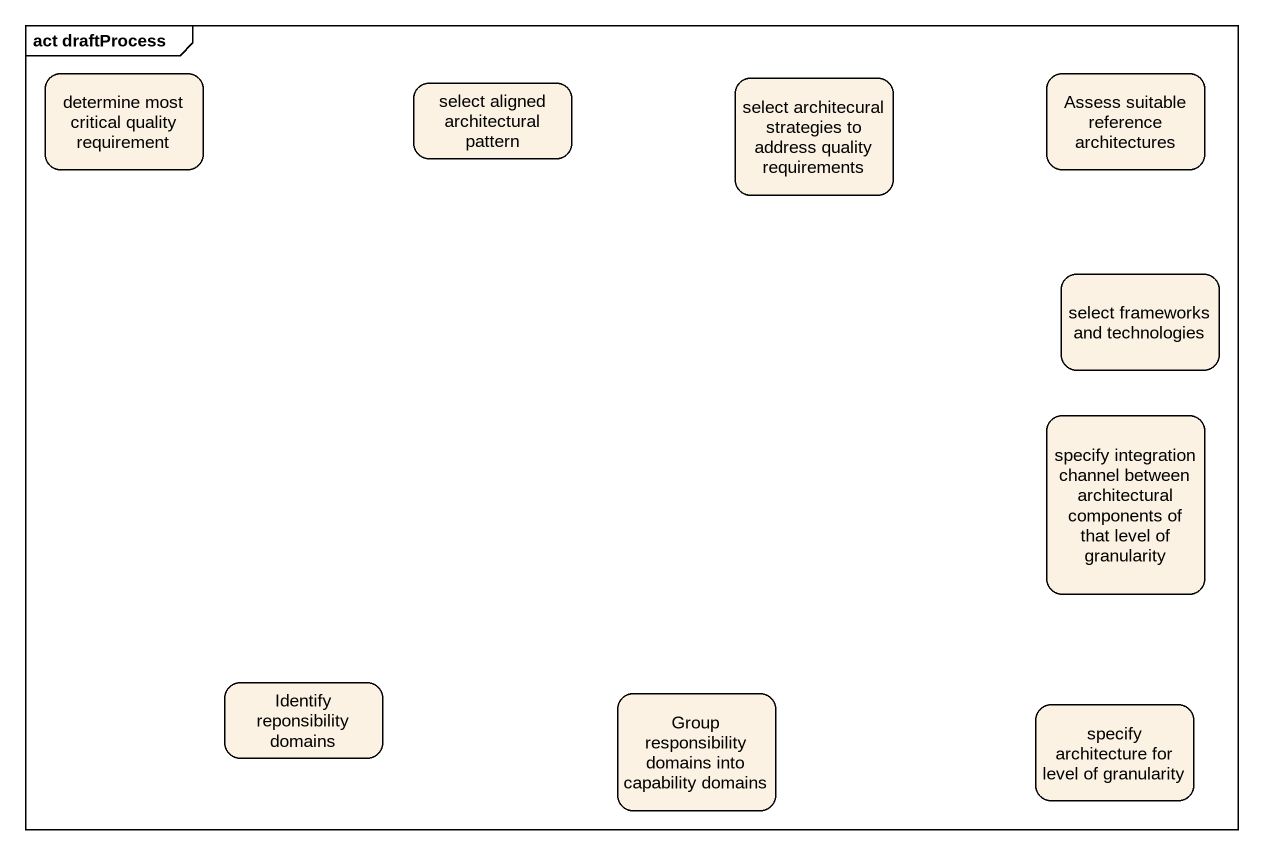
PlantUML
@startuml
mainframe act draftProcess
hide empty description
state "determine most critical quality requirement" as determine_most_critical
state "select aligned architectural pattern" as select_aligned
state "select architecural strategies to address quality requirements" as select_architecural
state "Assess suitable reference architectures" as Assess_suitable_reference
state "select frameworks and technologies" as select_frameworks_and
state "specify integration channel between architectural components of that level of granularity" as specify_integration_channel
state "Identify reponsibility domains" as Identify_reponsibility
state "Group responsibility domains into capability domains" as Group_responsibility
state "specify architecture for level of granularity" as specify_architecture_for
@enduml
